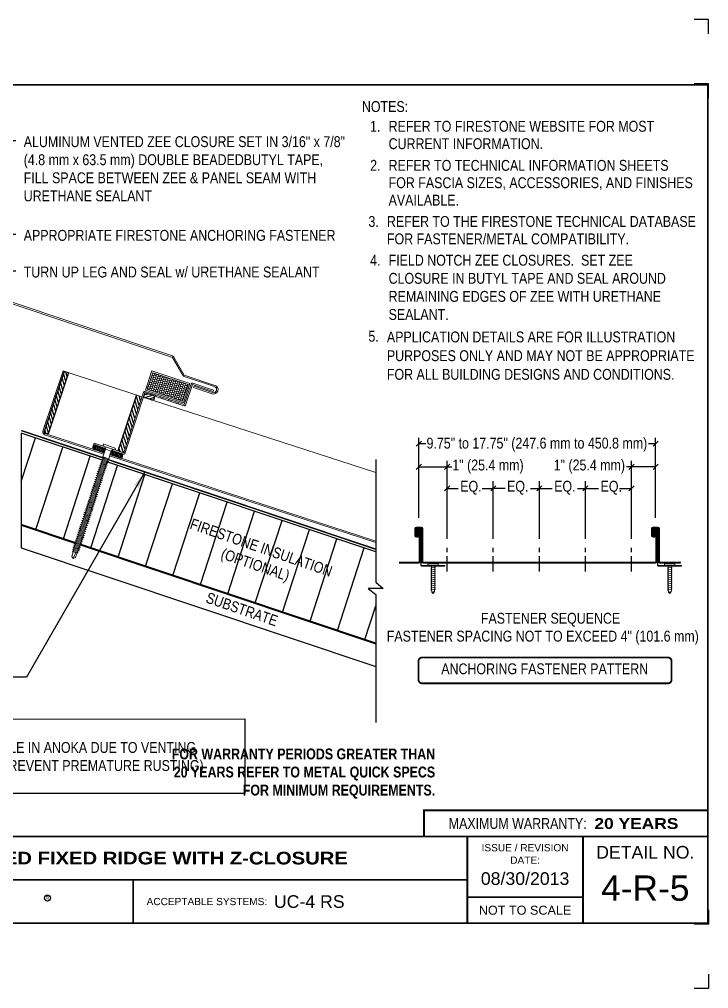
# Model space of a CAD drawing. Header units: inches. Extents: x 0 to 20, y 0 to 16.8.
# Drawn here: x 8.11 to 20.03, y 0 to 16.76 of the extents above; entities that cross this region are included whole.
import ezdxf
from ezdxf.enums import TextEntityAlignment as Align

# ---------------------------------------------------------------- set-up
doc = ezdxf.new("R2010")
doc.units = ezdxf.units.IN
doc.header["$MEASUREMENT"] = 0
doc.linetypes.add('HIDDEN', pattern=[0.375, 0.25, -0.125])
doc.layers.get('0').update_dxf_attribs({"linetype": 'CONTINUOUS'})
doc.layers.get('DEFPOINTS').update_dxf_attribs({"linetype": 'CONTINUOUS'})
doc.layers.add('FSBP-ACCESSORY-FIRESTONE', color=7, linetype='CONTINUOUS', lineweight=9)
doc.layers.add('FSBP-TRIMS', color=7, linetype='CONTINUOUS', lineweight=9)
for name, color, linetype in [('FSBP-ANNO-NOTE', 7, 'CONTINUOUS'), ('FSBP-INSULATION', 7, 'CONTINUOUS'), ('FSBP-MEMBRANE', 7, 'CONTINUOUS'), ('FSBP-SEALANTS', 1, 'CONTINUOUS'), ('FSBP-SUBSTRATE-GENERIC', 9, 'CONTINUOUS'), ('FSBP-TTLB', 7, 'CONTINUOUS'), ('FSBP-TTLB-BORDER', 7, 'CONTINUOUS'), ('FSBP-TTLB-TEXT', 7, 'CONTINUOUS'), ('FSBP-WALL-CURB', 9, 'CONTINUOUS')]:
    doc.layers.add(name, color=color, linetype=linetype)
doc.styles.add('ARIAL', font='arial.ttf')
doc.styles.add('ARIAL_BOLD', font='')
doc.styles.add('ARIAL_NAR', font='ARIALN.TTF')
doc.styles.add('BANKGOTHIC', font='bgothm.ttf')
doc.styles.add('FSBP_ARIAL_NAR', font='ARIALN.TTF')
doc.styles.add('TXT', font='simplex.shx')
doc.styles.get('ARIAL_BOLD').set_extended_font_data('Arial Black')
doc.linetypes.add('TRACKS', pattern='A,0.15,[130,ltypeshp.shx,S=0.25,R=0,X=0,Y=0],0.15', length=0.3)
doc.dimstyles.new('STANDARD$7', dxfattribs={"dimscale": 1.5, "dimtxt": 0.2, "dimasz": 0.1, "dimexe": 0.1, "dimexo": 0.125, "dimgap": 0.09, "dimtad": 0, "dimdec": 3, "dimzin": 4, "dimdsep": 46, "dimtxsty": 'TXT', "dimcen": 0.09, "dimadec": 0, "dimazin": 0, "dimtfac": 1, "dimtdec": 3, "dimtofl": 0, "dimtmove": 2, "dimatfit": 3, "dimfxl": 0, "dimtolj": 1, "dimtzin": 4, "dimarcsym": 0})
pattern_1 = [(108, (1.026952, 2.31166), (-0.04458077, -0.01448517), [])]

# ---------------------------------------------------------------- blocks, each defined once
blk = doc.blocks.new('A$C486F1324')
blk.add_circle((8.593, 1.566), 0.0527)
at = {"layer": 'DEFPOINTS', "linetype": 'Continuous', "ltscale": 1.75}
for points in [[(20.031, 16.512), (20.031, 16.762), (19.781, 16.762)], [(20.031, 0.25), (20.031, 0), (19.781, 0)]]:
    blk.add_lwpolyline(points, dxfattribs=at)
at = {"layer": 'DEFPOINTS', "color": 1}
for points in [[(20.031, 15.396), (20.031, 15.646), (19.781, 15.646)], [(20.031, 1.365), (20.031, 1.115), (19.781, 1.115)]]:
    blk.add_lwpolyline(points, dxfattribs=at)
at = {"layer": 'FSBP-TTLB', "const_width": 0.0312}
blk.add_lwpolyline([(15.106, 2.631), (20.016, 2.631), (20.016, 3.082), (15.106, 3.082)], close=True, dxfattribs=at)
for points in [[(0.016, 2.631), (0.016, 1.131), (20.016, 1.131), (20.016, 2.631), (0.016, 2.631)], [(15.856, 2.631), (15.856, 1.131)], [(17.857, 2.631), (17.857, 1.131)], [(20.016, 2.631), (20.016, 1.131)], [(4.841, 1.881), (15.856, 1.881)], [(15.856, 1.582), (17.857, 1.582)]]:
    blk.add_lwpolyline(points, dxfattribs=at)
at = {"layer": 'FSBP-TTLB-BORDER', "const_width": 0.0312}
blk.add_lwpolyline([(20.016, 2.631), (20.016, 15.631), (0.016, 15.631), (0.016, 2.631)], dxfattribs=at)
at = {"layer": 'FSBP-TTLB-TEXT', "const_width": 0.0312}
blk.add_lwpolyline([(10.077, 1.881), (10.077, 1.131)], dxfattribs=at)
at = {"layer": 'FSBP-TTLB-TEXT', "style": 'ARIAL_NAR'}
blk.add_text('MAXIMUM WARRANTY:', height=0.1875, dxfattribs=at).set_placement((17.921, 2.856), align=Align.MIDDLE_RIGHT)
at = {"layer": 'FSBP-TTLB-TEXT'}
for s, height, style, p in [('ISSUE / REVISION', 0.125, 'ARIAL', (16.856, 2.437)), ('DETAIL NO.', 0.2188, 'ARIAL', (18.936, 2.358)), ('DATE:', 0.125, 'ARIAL', (16.856, 2.221)), ('R', 0.0625, 'BANKGOTHIC', (8.592, 1.568)), ('NOT TO SCALE', 0.15625, 'ARIAL', (16.856, 1.356))]:
    blk.add_text(s, height=height, dxfattribs=dict(at, style=style)).set_placement(p, align=Align.MIDDLE_CENTER)
at = {"layer": 'FSBP-TTLB-TEXT', "style": 'ARIAL'}
blk.add_text('ACCEPTABLE SYSTEMS:', height=0.125, dxfattribs=at).set_placement((10.308, 1.506), align=Align.MIDDLE_LEFT)
at = {"layer": 'FSBP-TTLB-TEXT'}
for tag, height, style, p in [('MAXIMUM_WARRANTY', 0.188, 'ARIAL_BOLD', (18.055, 2.855)), ('ACCPT_SYSTEMS', 0.219, 'ARIAL', (12.51, 1.506))]:
    blk.add_attdef(tag, text='', height=height, dxfattribs=dict(at, style=style)).set_placement(p, align=Align.MIDDLE_LEFT)
for tag, height, style, p in [('DETAIL_DESCP_LINE_1', 0.219, 'ARIAL_BOLD', (10.347, 2.257)), ('ISSUE_REV_DATE', 0.219, 'ARIAL', (16.856, 1.903)), ('DETAIL_NUMBER', 0.438, 'ARIAL', (18.935, 1.738))]:
    blk.add_attdef(tag, text='', height=height, dxfattribs=dict(at, style=style)).set_placement(p, align=Align.MIDDLE_CENTER)

msp = doc.modelspace()

# ---------------------------------------------------------------- hatches: boundary and pattern name
at = {"layer": 'FSBP-ACCESSORY-FIRESTONE'}
h = msp.add_hatch(dxfattribs=at)
h.set_pattern_fill('HONEY', color=256, scale=0.1875, angle=341.5, style=0)
h.set_pattern_definition([(341.5, (2.242795, 2.37744), (0.039779985, 0.00809333), [0.0234375, -0.046875]), (101.5, (2.242795, 2.37744), (-0.02689902, 0.030403813), [0.0234375, -0.046875]), (41.5, (2.242795, 2.37744), (0.012880964, 0.038497143), [-0.046875, 0.0234375])])
h.paths.add_polyline_path([(11.027, 10.448), (10.416, 10.652), (10.319, 10.364), (10.931, 10.159)])
for points in [[(15.05, 7.32, 0.414214), (15.065, 7.305), (15.102, 7.305), (15.102, 7.315), (15.06, 7.315), (15.06, 7.384), (15.05, 7.384)], [(19.145, 7.32, 0.414214), (19.16, 7.305), (19.197, 7.305), (19.197, 7.315), (19.155, 7.315), (19.155, 7.384), (19.145, 7.384)]]:
    msp.add_hatch(color=256, dxfattribs=at).paths.add_polyline_path(points)
at = {"layer": 'FSBP-INSULATION'}
h = msp.add_hatch(dxfattribs=at)
h.set_pattern_fill('ANSI31', color=256, scale=4, angle=63, style=0)
h.set_pattern_definition([(72, (15.277, 0), (0.475528, -0.154508), [])])
h.paths.add_polyline_path([(13.583, 7.332), (11.092, 8.19), (10.878, 7.57), (13.37, 6.712)], flags=24)
h.paths.add_polyline_path([(14.273, 6.814), (14.164, 6.904), (14.172, 6.921), (14.143, 6.921), (14.273, 7.029), (14.273, 7.554), (10.548, 8.801), (10.544, 8.79), (10.563, 8.778), (10.539, 8.773), (10.533, 8.756), (10.552, 8.744), (10.528, 8.739), (10.522, 8.722), (10.542, 8.71), (10.517, 8.705), (10.511, 8.689), (10.531, 8.676), (10.506, 8.672), (10.5, 8.655), (10.52, 8.643), (10.495, 8.638), (10.489, 8.621), (10.509, 8.609), (10.484, 8.604), (10.478, 8.587), (10.498, 8.575), (10.473, 8.57), (10.468, 8.554), (10.487, 8.541), (10.462, 8.537), (10.457, 8.52), (10.476, 8.507), (10.451, 8.503), (10.446, 8.486), (10.465, 8.474), (10.44, 8.469), (10.435, 8.452), (10.454, 8.44), (10.429, 8.435), (10.424, 8.418), (10.443, 8.406), (10.418, 8.402), (10.413, 8.385), (10.432, 8.372), (10.407, 8.368), (10.402, 8.351), (10.421, 8.339), (10.396, 8.334), (10.391, 8.317), (10.41, 8.305), (10.385, 8.3), (10.38, 8.283), (10.399, 8.271), (10.374, 8.266), (10.369, 8.25), (10.39, 8.237), (10.365, 8.232), (10.36, 8.215), (10.379, 8.203), (10.354, 8.199), (10.349, 8.182), (10.368, 8.169), (10.343, 8.165), (10.338, 8.148), (10.357, 8.136), (10.332, 8.131), (10.327, 8.114), (10.346, 8.102), (10.321, 8.097), (10.316, 8.08), (10.335, 8.068), (10.31, 8.063), (10.305, 8.047), (10.324, 8.034), (10.299, 8.03), (10.294, 8.013), (10.313, 8.001), (10.288, 7.996), (10.283, 7.979), (10.302, 7.967), (10.277, 7.962), (10.272, 7.945), (10.291, 7.933), (10.266, 7.928), (10.261, 7.911), (10.28, 7.899), (10.255, 7.895), (10.25, 7.878), (10.269, 7.865), (10.244, 7.861), (10.239, 7.844), (10.258, 7.832), (10.233, 7.827), (10.228, 7.81), (10.247, 7.798), (10.222, 7.793), (10.217, 7.776), (10.236, 7.764), (10.211, 7.759), (10.206, 7.743), (10.225, 7.73), (10.2, 7.726), (10.195, 7.709), (10.214, 7.697), (10.19, 7.692), (10.184, 7.675), (10.203, 7.663), (10.179, 7.658), (10.173, 7.641), (10.192, 7.629), (10.168, 7.624), (10.162, 7.607), (10.181, 7.595), (10.157, 7.591), (10.151, 7.574), (10.17, 7.561), (10.146, 7.557), (10.14, 7.54), (10.159, 7.528), (10.135, 7.523), (10.129, 7.506), (10.148, 7.494), (10.124, 7.489), (10.118, 7.472), (10.137, 7.46), (10.113, 7.455), (10.107, 7.439), (10.126, 7.426), (10.102, 7.422), (10.096, 7.405), (10.115, 7.393), (10.091, 7.388), (10.086, 7.373), (14.273, 5.972)])
h.paths.add_polyline_path([(8.138, 9.607), (8.138, 8.025), (10.011, 7.398), (10.012, 7.402), (9.993, 7.414), (10.018, 7.419), (10.023, 7.435), (10.004, 7.448), (10.028, 7.452), (10.034, 7.469), (10.015, 7.481), (10.039, 7.486), (10.045, 7.503), (10.026, 7.515), (10.05, 7.52), (10.056, 7.537), (10.037, 7.549), (10.061, 7.554), (10.067, 7.571), (10.048, 7.583), (10.072, 7.587), (10.078, 7.604), (10.059, 7.617), (10.083, 7.621), (10.089, 7.638), (10.07, 7.65), (10.094, 7.655), (10.1, 7.672), (10.081, 7.684), (10.105, 7.689), (10.111, 7.706), (10.092, 7.718), (10.116, 7.723), (10.122, 7.739), (10.103, 7.752), (10.127, 7.756), (10.133, 7.773), (10.114, 7.785), (10.138, 7.79), (10.144, 7.807), (10.125, 7.819), (10.149, 7.824), (10.155, 7.841), (10.136, 7.853), (10.16, 7.858), (10.166, 7.874), (10.147, 7.887), (10.171, 7.891), (10.177, 7.908), (10.158, 7.921), (10.182, 7.925), (10.188, 7.942), (10.168, 7.954), (10.193, 7.959), (10.199, 7.976), (10.179, 7.988), (10.204, 7.993), (10.21, 8.01), (10.19, 8.022), (10.215, 8.026), (10.221, 8.043), (10.201, 8.056), (10.226, 8.06), (10.232, 8.077), (10.212, 8.089), (10.237, 8.094), (10.242, 8.111), (10.223, 8.123), (10.248, 8.128), (10.253, 8.145), (10.234, 8.157), (10.259, 8.162), (10.264, 8.178), (10.245, 8.191), (10.27, 8.195), (10.275, 8.212), (10.256, 8.224), (10.281, 8.229), (10.286, 8.246), (10.267, 8.258), (10.29, 8.263), (10.296, 8.28), (10.276, 8.292), (10.301, 8.297), (10.306, 8.314), (10.287, 8.326), (10.312, 8.331), (10.317, 8.348), (10.298, 8.36), (10.323, 8.365), (10.328, 8.381), (10.309, 8.394), (10.334, 8.398), (10.339, 8.415), (10.32, 8.427), (10.345, 8.432), (10.35, 8.449), (10.331, 8.461), (10.356, 8.466), (10.361, 8.483), (10.342, 8.495), (10.367, 8.5), (10.372, 8.517), (10.353, 8.529), (10.378, 8.533), (10.383, 8.55), (10.364, 8.563), (10.389, 8.567), (10.394, 8.584), (10.375, 8.596), (10.4, 8.601), (10.405, 8.618), (10.386, 8.63), (10.411, 8.635), (10.416, 8.652), (10.397, 8.664), (10.422, 8.669), (10.427, 8.685), (10.408, 8.698), (10.433, 8.702), (10.438, 8.719), (10.419, 8.731), (10.444, 8.736), (10.449, 8.753), (10.43, 8.765), (10.455, 8.77), (10.46, 8.787), (10.441, 8.799), (10.466, 8.804), (10.471, 8.821), (10.452, 8.832)])
at = {"layer": 'FSBP-SEALANTS'}
h = msp.add_hatch(dxfattribs=at)
h.set_pattern_fill('ANSI31', color=256, scale=0.375, angle=63, style=0)
h.set_pattern_definition(pattern_1)
h.paths.add_polyline_path([(8.959, 10.649), (8.884, 10.674), (8.534, 9.63, 0.12976), (8.533, 9.618), (8.606, 9.593)])
h = msp.add_hatch(dxfattribs=at)
h.set_pattern_fill('ANSI31', color=256, scale=0.375, angle=63, style=0)
h.set_pattern_definition(pattern_1)
h.paths.add_polyline_path([(10.228, 10.237), (10.135, 10.268), (9.81, 9.297), (9.912, 9.264)])
h = msp.add_hatch(dxfattribs=at)
h.set_pattern_fill('ANSI31', color=256, scale=0.375, angle=153, style=0)
h.set_pattern_definition([(198, (2.113176, 1.949923), (0.01448517, -0.04458077), [])])
h.paths.add_polyline_path([(10.419, 10.257), (10.275, 10.304), (10.251, 10.23), (10.395, 10.183, 1)])
h = msp.add_hatch(dxfattribs=at)
h.set_pattern_fill('ANSI31', color=256, scale=0.1875, angle=63, style=0)
h.set_pattern_definition([(108, (1.026952, 2.31166), (-0.022290387, -0.007242586), [])])
h.paths.add_polyline_path([(9.595, 9.33), (9.593, 9.343), (9.429, 9.396, 0.931771), (9.4, 9.323), (9.574, 9.267)])
h.paths.add_polyline_path([(9.704, 9.307), (9.695, 9.297), (9.674, 9.234), (9.843, 9.179, 1), (9.867, 9.254)])
at = {"layer": 'FSBP-TRIMS'}
h = msp.add_hatch(color=256, dxfattribs=at)
h.paths.add_polyline_path([(10.466, 10.265), (10.421, 10.28), (10.414, 10.259), (10.419, 10.257, -0.067533), (10.428, 10.253), (10.458, 10.243)])
h.paths.add_polyline_path([(10.599, 10.221), (10.554, 10.235), (10.547, 10.213), (10.591, 10.198)])
h.paths.add_polyline_path([(10.732, 10.176), (10.688, 10.191), (10.68, 10.169), (10.725, 10.154)])
h.paths.add_polyline_path([(10.866, 10.131), (10.821, 10.146), (10.814, 10.124), (10.858, 10.109)])

# ---------------------------------------------------------------- linework, layer by layer
at = {"layer": 'DEFPOINTS', "linetype": 'TRACKS', "ltscale": 0.2}
msp.add_lwpolyline([(3.375, 4.656), (12.006, 4.665), (12.006, 3.376), (3.375, 3.376)], close=True, dxfattribs=at)
at = {"layer": 'FSBP-ACCESSORY-FIRESTONE'}
for p, q in [((7.658, 11.952), (10.755, 10.916)), ((7.666, 11.974), (10.754, 10.941)), ((10.933, 10.606), (10.755, 10.916)), ((10.958, 10.61), (10.779, 10.92)), ((10.29, 10.349), (10.401, 10.682)), ((10.319, 10.364), (10.416, 10.652)), ((11.057, 10.463), (10.401, 10.682)), ((11.027, 10.448), (10.416, 10.652)), ((10.958, 10.61), (11.491, 10.432)), ((10.959, 10.585), (11.484, 10.41)), ((10.931, 10.159), (11.027, 10.448)), ((10.945, 10.129), (11.057, 10.463)), ((10.96, 10.1), (11.079, 10.455)), ((10.982, 10.092), (11.101, 10.448)), ((11.101, 10.448), (11.457, 10.329)), ((11.109, 10.47), (11.464, 10.351)), ((11.129, 10.416), (11.122, 10.393)), ((11.122, 10.393), (11.443, 10.287)), ((11.129, 10.416), (11.45, 10.309)), ((10.275, 10.304), (10.953, 10.077)), ((10.96, 10.1), (10.282, 10.327)), ((10.945, 10.129), (10.29, 10.349)), ((10.931, 10.159), (10.319, 10.364)), ((10.414, 10.258), (10.421, 10.28)), ((10.458, 10.243), (10.466, 10.265)), ((10.547, 10.213), (10.554, 10.235)), ((11.464, 10.351), (11.457, 10.329)), ((10.591, 10.198), (10.599, 10.221)), ((10.68, 10.169), (10.688, 10.191)), ((10.725, 10.154), (10.732, 10.176)), ((10.814, 10.124), (10.821, 10.146)), ((10.858, 10.109), (10.866, 10.131)), ((9.595, 9.33), (9.551, 9.196)), ((9.589, 9.369), (9.595, 9.33)), ((9.595, 9.33), (9.695, 9.297)), ((9.695, 9.297), (9.652, 9.164)), ((9.695, 9.297), (9.723, 9.325)), ((9.522, 9.063), (9.516, 9.046)), ((9.533, 9.097), (9.527, 9.08)), ((9.544, 9.131), (9.538, 9.114)), ((9.555, 9.165), (9.549, 9.148)), ((9.551, 9.196), (9.56, 9.181)), ((9.612, 9.083), (9.606, 9.066)), ((9.623, 9.117), (9.617, 9.1)), ((9.634, 9.151), (9.628, 9.134)), ((9.467, 8.894), (9.462, 8.877)), ((9.478, 8.928), (9.472, 8.911)), ((9.489, 8.962), (9.483, 8.945)), ((9.5, 8.996), (9.494, 8.979)), ((9.5, 8.996), (9.494, 8.979)), ((9.511, 9.029), (9.505, 9.013)), ((9.557, 8.914), (9.551, 8.898)), ((9.568, 8.948), (9.562, 8.931)), ((9.579, 8.982), (9.573, 8.965)), ((9.579, 8.982), (9.573, 8.965)), ((9.59, 9.016), (9.584, 8.999)), ((9.601, 9.05), (9.595, 9.033)), ((9.412, 8.726), (9.407, 8.709)), ((9.423, 8.759), (9.418, 8.742)), ((9.434, 8.793), (9.429, 8.776)), ((9.445, 8.827), (9.44, 8.81)), ((9.456, 8.861), (9.451, 8.844)), ((9.502, 8.746), (9.496, 8.729)), ((9.513, 8.779), (9.507, 8.762)), ((9.524, 8.813), (9.518, 8.796)), ((9.535, 8.847), (9.529, 8.83)), ((9.546, 8.881), (9.54, 8.864)), ((9.359, 8.556), (9.354, 8.539)), ((9.368, 8.59), (9.363, 8.574)), ((9.379, 8.624), (9.374, 8.607)), ((9.39, 8.658), (9.385, 8.641)), ((9.401, 8.692), (9.396, 8.675)), ((9.447, 8.577), (9.441, 8.56)), ((9.458, 8.61), (9.452, 8.594)), ((9.469, 8.644), (9.463, 8.627)), ((9.48, 8.678), (9.474, 8.661)), ((9.491, 8.712), (9.485, 8.695)), ((9.304, 8.387), (9.299, 8.371)), ((9.315, 8.421), (9.31, 8.404)), ((9.326, 8.455), (9.321, 8.438)), ((9.337, 8.489), (9.332, 8.472)), ((9.348, 8.523), (9.343, 8.506)), ((9.394, 8.408), (9.388, 8.391)), ((9.405, 8.441), (9.399, 8.424)), ((9.416, 8.475), (9.41, 8.458)), ((9.427, 8.509), (9.421, 8.492)), ((9.438, 8.543), (9.432, 8.526)), ((9.249, 8.219), (9.244, 8.202)), ((9.26, 8.252), (9.255, 8.235)), ((9.271, 8.286), (9.266, 8.269)), ((9.282, 8.32), (9.277, 8.303)), ((9.293, 8.354), (9.288, 8.337)), ((9.339, 8.239), (9.334, 8.222)), ((9.35, 8.272), (9.345, 8.256)), ((9.361, 8.306), (9.356, 8.289)), ((9.372, 8.34), (9.366, 8.323)), ((9.383, 8.374), (9.377, 8.357)), ((9.194, 8.05), (9.189, 8.033)), ((9.205, 8.083), (9.2, 8.067)), ((9.216, 8.117), (9.211, 8.1)), ((9.227, 8.151), (9.222, 8.134)), ((9.238, 8.185), (9.233, 8.168)), ((9.284, 8.07), (9.279, 8.053)), ((9.295, 8.104), (9.29, 8.087)), ((9.306, 8.137), (9.301, 8.12)), ((9.317, 8.171), (9.312, 8.154)), ((9.328, 8.205), (9.323, 8.188)), ((9.14, 7.881), (9.134, 7.864)), ((9.151, 7.915), (9.145, 7.898)), ((9.162, 7.948), (9.156, 7.931)), ((9.173, 7.982), (9.167, 7.965)), ((9.184, 8.016), (9.178, 7.999)), ((9.229, 7.901), (9.224, 7.884)), ((9.24, 7.935), (9.235, 7.918)), ((9.251, 7.968), (9.246, 7.952)), ((9.262, 8.002), (9.257, 7.985)), ((9.273, 8.036), (9.268, 8.019)), ((14.95, 7.958), (14.95, 7.832)), ((14.966, 7.824), (14.966, 7.966)), ((14.966, 7.966), (15.07, 7.966)), ((14.966, 7.951), (14.966, 7.84)), ((15.062, 7.983), (14.975, 7.983)), ((15.04, 7.956), (14.976, 7.956)), ((14.976, 7.956), (14.976, 7.833)), ((14.98, 7.927), (14.98, 7.839)), ((15.035, 7.966), (14.981, 7.966)), ((15.023, 7.936), (14.997, 7.936)), ((14.997, 7.936), (14.997, 7.839)), ((14.997, 7.909), (15.007, 7.909)), ((14.997, 7.909), (14.997, 7.839)), ((15.015, 7.952), (15.005, 7.952)), ((15.023, 7.923), (15.007, 7.923)), ((15.007, 7.923), (15.007, 7.824)), ((15.007, 7.909), (15.007, 7.843)), ((15.023, 7.374), (15.023, 7.936)), ((15.023, 7.832), (15.023, 7.923)), ((15.04, 7.389), (15.04, 7.956)), ((15.04, 7.383), (15.04, 7.927)), ((15.06, 7.956), (15.049, 7.956)), ((15.05, 7.389), (15.05, 7.951)), ((15.06, 7.389), (15.06, 7.956)), ((15.07, 7.966), (15.07, 7.383)), ((15.07, 7.389), (15.07, 7.951)), ((15.087, 7.374), (15.087, 7.958)), ((19.045, 7.958), (19.045, 7.832)), ((19.062, 7.966), (19.165, 7.966)), ((19.062, 7.824), (19.062, 7.966)), ((19.062, 7.951), (19.062, 7.84)), ((19.157, 7.983), (19.07, 7.983)), ((19.135, 7.956), (19.072, 7.956)), ((19.072, 7.956), (19.072, 7.833)), ((19.075, 7.927), (19.075, 7.839)), ((19.13, 7.966), (19.077, 7.966)), ((19.119, 7.936), (19.092, 7.936)), ((19.092, 7.936), (19.092, 7.839)), ((19.092, 7.909), (19.102, 7.909)), ((19.092, 7.909), (19.092, 7.839)), ((19.11, 7.952), (19.1, 7.952)), ((19.119, 7.923), (19.102, 7.923)), ((19.102, 7.923), (19.102, 7.824)), ((19.102, 7.909), (19.102, 7.843)), ((19.119, 7.374), (19.119, 7.936)), ((19.119, 7.832), (19.119, 7.923)), ((19.135, 7.389), (19.135, 7.956)), ((19.135, 7.383), (19.135, 7.927)), ((19.155, 7.956), (19.144, 7.956)), ((19.145, 7.389), (19.145, 7.951)), ((19.155, 7.389), (19.155, 7.956)), ((19.165, 7.966), (19.165, 7.383)), ((19.165, 7.389), (19.165, 7.951)), ((19.182, 7.374), (19.182, 7.958)), ((9.085, 7.712), (9.079, 7.695)), ((9.096, 7.746), (9.09, 7.729)), ((9.107, 7.779), (9.101, 7.763)), ((9.118, 7.813), (9.112, 7.796)), ((9.129, 7.847), (9.123, 7.83)), ((9.174, 7.732), (9.169, 7.715)), ((9.185, 7.766), (9.18, 7.749)), ((9.196, 7.8), (9.191, 7.783)), ((9.207, 7.833), (9.202, 7.816)), ((9.218, 7.867), (9.213, 7.85)), ((15.007, 7.824), (14.966, 7.824)), ((14.975, 7.807), (14.998, 7.807)), ((14.997, 7.839), (14.976, 7.833)), ((14.98, 7.839), (14.997, 7.839)), ((14.995, 7.828), (14.985, 7.825)), ((19.102, 7.824), (19.062, 7.824)), ((19.07, 7.807), (19.094, 7.807)), ((19.092, 7.839), (19.072, 7.833)), ((19.075, 7.839), (19.092, 7.839)), ((19.091, 7.828), (19.081, 7.825)), ((9.012, 7.475), (9.037, 7.551)), ((9.041, 7.577), (9.035, 7.56)), ((9.052, 7.611), (9.046, 7.594)), ((9.063, 7.644), (9.057, 7.627)), ((9.074, 7.678), (9.068, 7.661)), ((9.12, 7.563), (9.114, 7.546)), ((9.131, 7.597), (9.125, 7.58)), ((9.142, 7.631), (9.136, 7.614)), ((9.152, 7.664), (9.147, 7.648)), ((9.163, 7.698), (9.158, 7.681)), ((15.05, 7.592), (15.05, 7.32)), ((15.05, 7.592), (15.06, 7.592)), ((15.06, 7.592), (15.06, 7.315)), ((19.145, 7.592), (19.145, 7.32)), ((19.145, 7.592), (19.155, 7.592)), ((19.155, 7.592), (19.155, 7.315)), ((9.038, 7.439), (9.012, 7.475)), ((9.038, 7.439), (9.086, 7.542)), ((9.079, 7.454), (9.038, 7.439)), ((9.079, 7.454), (9.107, 7.539)), ((15.05, 7.384), (15.06, 7.384)), ((19.145, 7.384), (19.155, 7.384)), ((15.023, 7.374), (14.676, 7.374)), ((15.015, 7.358), (14.676, 7.358)), ((15.06, 7.315), (15.467, 7.315)), ((15.065, 7.305), (15.467, 7.305)), ((19.119, 7.374), (15.087, 7.374)), ((15.095, 7.358), (19.11, 7.358)), ((15.102, 7.315), (15.102, 7.305)), ((15.189, 7.344), (15.337, 7.344)), ((15.189, 7.315), (15.337, 7.315)), ((15.22, 7.306), (15.267, 7.315)), ((15.22, 7.271), (15.307, 7.289)), ((15.22, 7.237), (15.307, 7.254)), ((15.22, 7.202), (15.307, 7.219)), ((15.235, 7.315), (15.235, 6.895)), ((15.292, 7.315), (15.292, 6.895)), ((15.467, 7.315), (15.467, 7.305)), ((19.155, 7.315), (19.562, 7.315)), ((19.16, 7.305), (19.562, 7.305)), ((19.553, 7.374), (19.182, 7.374)), ((19.19, 7.358), (19.544, 7.358)), ((19.197, 7.315), (19.197, 7.305)), ((19.284, 7.344), (19.433, 7.344)), ((19.284, 7.315), (19.433, 7.315)), ((19.315, 7.306), (19.363, 7.315)), ((19.315, 7.271), (19.402, 7.289)), ((19.315, 7.237), (19.402, 7.254)), ((19.315, 7.202), (19.402, 7.219)), ((19.33, 7.315), (19.33, 6.895)), ((19.387, 7.315), (19.387, 6.895)), ((19.562, 7.315), (19.562, 7.305)), ((15.22, 7.167), (15.307, 7.184)), ((15.22, 7.132), (15.307, 7.15)), ((15.22, 7.098), (15.307, 7.115)), ((15.22, 7.063), (15.307, 7.08)), ((15.22, 7.028), (15.307, 7.046)), ((19.315, 7.167), (19.402, 7.184)), ((19.315, 7.132), (19.402, 7.15)), ((19.315, 7.098), (19.402, 7.115)), ((19.315, 7.063), (19.402, 7.08)), ((19.315, 7.028), (19.402, 7.046)), ((15.22, 6.993), (15.307, 7.011)), ((15.22, 6.959), (15.307, 6.976)), ((15.22, 6.924), (15.307, 6.941)), ((15.22, 6.889), (15.307, 6.907)), ((19.315, 6.993), (19.402, 7.011)), ((19.315, 6.959), (19.402, 6.976)), ((19.315, 6.924), (19.402, 6.941)), ((19.315, 6.889), (19.402, 6.907)), ((15.234, 6.857), (15.296, 6.87)), ((19.329, 6.857), (19.391, 6.87))]:
    msp.add_line(p, q, dxfattribs=at)
msp.add_lwpolyline([(9.756, 9.315, 0.375321), (9.767, 9.348), (9.767, 9.348), (9.566, 9.413), (9.566, 9.413, 0.375321), (9.555, 9.38)], format="xyb", close=True, dxfattribs=at)
for points in [[(9.503, 9.076), (9.527, 9.08), (9.606, 9.066), (9.625, 9.054), (9.601, 9.05), (9.522, 9.063)], [(9.514, 9.109), (9.538, 9.114), (9.617, 9.1), (9.636, 9.088), (9.612, 9.083), (9.533, 9.097)], [(9.525, 9.143), (9.549, 9.148), (9.628, 9.134), (9.647, 9.122), (9.623, 9.117), (9.544, 9.131)], [(9.536, 9.177), (9.56, 9.181), (9.639, 9.168), (9.658, 9.156), (9.634, 9.151), (9.555, 9.165)], [(9.448, 8.907), (9.472, 8.911), (9.551, 8.898), (9.57, 8.885), (9.546, 8.881), (9.467, 8.894)], [(9.459, 8.94), (9.483, 8.945), (9.562, 8.931), (9.581, 8.919), (9.557, 8.914), (9.478, 8.928)], [(9.47, 8.974), (9.494, 8.979), (9.573, 8.965), (9.592, 8.953), (9.568, 8.948), (9.489, 8.962)], [(9.481, 9.008), (9.505, 9.013), (9.584, 8.999), (9.603, 8.987), (9.579, 8.982), (9.5, 8.996)], [(9.481, 9.008), (9.505, 9.013), (9.584, 8.999), (9.603, 8.987), (9.579, 8.982), (9.5, 8.996)], [(9.492, 9.042), (9.516, 9.046), (9.595, 9.033), (9.614, 9.02), (9.59, 9.016), (9.511, 9.029)], [(9.393, 8.738), (9.418, 8.742), (9.496, 8.729), (9.515, 8.716), (9.491, 8.712), (9.412, 8.726)], [(9.404, 8.772), (9.429, 8.776), (9.507, 8.762), (9.526, 8.75), (9.502, 8.746), (9.423, 8.759)], [(9.415, 8.805), (9.44, 8.81), (9.518, 8.796), (9.537, 8.784), (9.513, 8.779), (9.434, 8.793)], [(9.426, 8.839), (9.451, 8.844), (9.529, 8.83), (9.548, 8.818), (9.524, 8.813), (9.445, 8.827)], [(9.437, 8.873), (9.462, 8.877), (9.54, 8.864), (9.559, 8.852), (9.535, 8.847), (9.456, 8.861)], [(9.34, 8.569), (9.365, 8.573), (9.443, 8.559), (9.462, 8.547), (9.438, 8.543), (9.359, 8.556)], [(9.349, 8.603), (9.374, 8.607), (9.452, 8.594), (9.472, 8.581), (9.447, 8.577), (9.368, 8.59)], [(9.36, 8.636), (9.385, 8.641), (9.463, 8.627), (9.483, 8.615), (9.458, 8.61), (9.379, 8.624)], [(9.371, 8.67), (9.396, 8.675), (9.474, 8.661), (9.494, 8.649), (9.469, 8.644), (9.39, 8.658)], [(9.382, 8.704), (9.407, 8.709), (9.485, 8.695), (9.504, 8.683), (9.48, 8.678), (9.401, 8.692)], [(9.285, 8.4), (9.31, 8.404), (9.388, 8.391), (9.408, 8.378), (9.383, 8.374), (9.304, 8.387)], [(9.296, 8.433), (9.321, 8.438), (9.399, 8.424), (9.419, 8.412), (9.394, 8.408), (9.315, 8.421)], [(9.307, 8.467), (9.332, 8.472), (9.41, 8.458), (9.43, 8.446), (9.405, 8.441), (9.326, 8.455)], [(9.318, 8.501), (9.343, 8.506), (9.421, 8.492), (9.44, 8.48), (9.416, 8.475), (9.337, 8.489)], [(9.329, 8.535), (9.354, 8.539), (9.432, 8.526), (9.451, 8.513), (9.427, 8.509), (9.348, 8.523)], [(9.23, 8.231), (9.255, 8.235), (9.334, 8.222), (9.353, 8.209), (9.328, 8.205), (9.249, 8.219)], [(9.241, 8.265), (9.266, 8.269), (9.345, 8.256), (9.364, 8.243), (9.339, 8.239), (9.26, 8.252)], [(9.252, 8.298), (9.277, 8.303), (9.356, 8.289), (9.375, 8.277), (9.35, 8.272), (9.271, 8.286)], [(9.263, 8.332), (9.288, 8.337), (9.366, 8.323), (9.386, 8.311), (9.361, 8.306), (9.282, 8.32)], [(9.274, 8.366), (9.299, 8.371), (9.377, 8.357), (9.397, 8.345), (9.372, 8.34), (9.293, 8.354)], [(9.175, 8.062), (9.2, 8.067), (9.279, 8.053), (9.298, 8.041), (9.273, 8.036), (9.194, 8.05)], [(9.186, 8.096), (9.211, 8.1), (9.29, 8.087), (9.309, 8.074), (9.284, 8.07), (9.205, 8.083)], [(9.197, 8.129), (9.222, 8.134), (9.301, 8.12), (9.32, 8.108), (9.295, 8.104), (9.216, 8.117)], [(9.208, 8.163), (9.233, 8.168), (9.312, 8.154), (9.331, 8.142), (9.306, 8.137), (9.227, 8.151)], [(9.219, 8.197), (9.244, 8.202), (9.323, 8.188), (9.342, 8.176), (9.317, 8.171), (9.238, 8.185)], [(9.12, 7.893), (9.145, 7.898), (9.224, 7.884), (9.243, 7.872), (9.218, 7.867), (9.14, 7.881)], [(9.131, 7.927), (9.156, 7.931), (9.235, 7.918), (9.254, 7.906), (9.229, 7.901), (9.151, 7.915)], [(9.142, 7.961), (9.167, 7.965), (9.246, 7.952), (9.265, 7.939), (9.24, 7.935), (9.162, 7.948)], [(9.153, 7.994), (9.178, 7.999), (9.257, 7.985), (9.276, 7.973), (9.251, 7.968), (9.173, 7.982)], [(9.164, 8.028), (9.189, 8.033), (9.268, 8.019), (9.287, 8.007), (9.262, 8.002), (9.184, 8.016)], [(9.066, 7.724), (9.09, 7.729), (9.169, 7.715), (9.188, 7.703), (9.163, 7.698), (9.085, 7.712)], [(9.077, 7.758), (9.101, 7.763), (9.18, 7.749), (9.199, 7.737), (9.174, 7.732), (9.096, 7.746)], [(9.088, 7.792), (9.112, 7.796), (9.191, 7.783), (9.21, 7.77), (9.185, 7.766), (9.107, 7.779)], [(9.099, 7.826), (9.123, 7.83), (9.202, 7.816), (9.221, 7.804), (9.196, 7.8), (9.118, 7.813)], [(9.11, 7.859), (9.134, 7.864), (9.213, 7.85), (9.232, 7.838), (9.207, 7.833), (9.129, 7.847)], [(9.026, 7.557), (9.035, 7.56), (9.114, 7.546), (9.121, 7.541), (9.111, 7.538), (9.033, 7.551)], [(9.027, 7.588), (9.046, 7.594), (9.125, 7.58), (9.139, 7.569), (9.12, 7.563), (9.041, 7.577)], [(9.033, 7.623), (9.057, 7.627), (9.136, 7.614), (9.155, 7.602), (9.131, 7.597), (9.052, 7.611)], [(9.044, 7.657), (9.068, 7.661), (9.147, 7.648), (9.166, 7.635), (9.142, 7.631), (9.063, 7.644)], [(9.055, 7.69), (9.079, 7.695), (9.158, 7.681), (9.177, 7.669), (9.152, 7.664), (9.074, 7.678)]]:
    msp.add_lwpolyline(points, close=True, dxfattribs=at)
msp.add_lwpolyline([(9.551, 9.196), (9.652, 9.164)], dxfattribs=at)
for centre in [(15.263, 7.315), (19.359, 7.315)]:
    msp.add_circle(centre, 0.00451, dxfattribs=at)
for centre, radius, start, end in [((10.739, 10.896), 0.0469, 30, 71.4985), ((10.974, 10.63), 0.0469, 210, 251.4985), ((11.101, 10.448), 0.0234, 71.5, 161.5), ((11.467, 10.359), 0.0766, 251.4985, 71.4985), ((11.467, 10.359), 0.0532, 251.4985, 71.4985), ((10.96, 10.1), 0.0234, 251.5, 341.5), ((14.975, 7.958), 0.025, 90, 180), ((14.981, 7.951), 0.015, 90, 180), ((15.005, 7.927), 0.025, 90, 180), ((15.015, 7.927), 0.025, 0, 90), ((15.035, 7.951), 0.015, 0, 90), ((15.055, 7.951), 0.015, 0, 90), ((15.062, 7.958), 0.025, 0, 90), ((19.07, 7.958), 0.025, 90, 180), ((19.077, 7.951), 0.015, 90, 180), ((19.1, 7.927), 0.025, 90, 180), ((19.11, 7.927), 0.025, 0, 90), ((19.13, 7.951), 0.015, 0, 90), ((19.15, 7.951), 0.015, 0, 90), ((19.157, 7.958), 0.025, 0, 90), ((14.975, 7.832), 0.025, 180, 270), ((14.981, 7.84), 0.015, 180, 285), ((14.992, 7.843), 0.015, 285, 0), ((14.998, 7.832), 0.025, 270, 0), ((19.07, 7.832), 0.025, 180, 270), ((19.077, 7.84), 0.015, 180, 285), ((19.087, 7.843), 0.015, 285, 0), ((19.094, 7.832), 0.025, 270, 0), ((15.015, 7.383), 0.025, 270, 0), ((15.055, 7.389), 0.015, 180, 0), ((15.055, 7.389), 0.005, 180, 0), ((15.095, 7.383), 0.025, 180, 270), ((19.11, 7.383), 0.025, 270, 0), ((19.15, 7.389), 0.015, 180, 0), ((19.15, 7.389), 0.005, 180, 0), ((19.19, 7.383), 0.025, 180, 270), ((15.065, 7.32), 0.015, 180, 270), ((15.187, 7.33), 0.0144, 79.4579, 280.5421), ((15.34, 7.33), 0.0144, 259.4579, 100.5421), ((19.16, 7.32), 0.015, 180, 270), ((19.282, 7.33), 0.0144, 79.4579, 280.5421), ((19.435, 7.33), 0.0144, 259.4579, 100.5421), ((15.335, 6.904), 0.1, 174.9405, 224.6072), ((15.192, 6.904), 0.1, 315.3928, 5.0595), ((19.43, 6.904), 0.1, 174.9405, 224.6072), ((19.287, 6.904), 0.1, 315.3928, 5.0595)]:
    msp.add_arc(centre, radius, start, end, dxfattribs=at)
at = {"layer": 'FSBP-ANNO-NOTE'}
for p, q in [((14.974, 9.379), (15.062, 9.467)), ((15.018, 8.217), (15.018, 9.527)), ((15.14, 9.423), (15.018, 9.423)), ((19.113, 9.423), (18.992, 9.423)), ((19.069, 9.379), (19.157, 9.467)), ((19.113, 8.217), (19.113, 9.527)), ((14.974, 8.979), (15.062, 9.067)), ((15.464, 8.979), (15.553, 9.067)), ((15.509, 7.776), (15.509, 9.125)), ((18.652, 8.979), (18.741, 9.067)), ((18.697, 7.776), (18.697, 9.125)), ((19.069, 8.979), (19.157, 9.067)), ((15.018, 9.023), (15.588, 9.023)), ((19.113, 9.023), (18.61, 9.023)), ((15.018, 8.139), (15.018, 8.751)), ((16.306, 7.776), (16.306, 8.775)), ((17.103, 7.776), (17.103, 8.775)), ((17.103, 7.776), (17.103, 8.775)), ((17.9, 7.776), (17.9, 8.775)), ((18.697, 7.776), (18.697, 8.775)), ((19.113, 8.139), (19.113, 8.75)), ((15.464, 8.606), (15.553, 8.695)), ((15.509, 8.65), (15.7, 8.65)), ((16.114, 8.65), (16.306, 8.65)), ((16.261, 8.606), (16.35, 8.695)), ((16.509, 8.65), (16.306, 8.65)), ((16.947, 8.65), (17.324, 8.65)), ((17.058, 8.606), (17.147, 8.695)), ((17.762, 8.65), (18.128, 8.65)), ((17.855, 8.606), (17.944, 8.695)), ((18.488, 8.65), (18.697, 8.65)), ((18.652, 8.606), (18.741, 8.695)), ((15.509, 7.546), (15.509, 7.62)), ((16.306, 7.546), (16.306, 7.62)), ((17.103, 7.546), (17.103, 7.62)), ((17.9, 7.546), (17.9, 7.62)), ((18.697, 7.546), (18.697, 7.62)), ((15.509, 7.212), (15.509, 7.48)), ((16.306, 7.212), (16.306, 7.48)), ((17.103, 7.212), (17.103, 7.48)), ((17.9, 7.212), (17.9, 7.48)), ((18.697, 7.212), (18.697, 7.48))]:
    msp.add_line(p, q, dxfattribs=at)
at = {"layer": 'FSBP-ANNO-NOTE', "const_width": 0.0312}
for points in [[(18.494, 5.279), (15.075, 5.279, -0.414214), (15.013, 5.342), (15.013, 5.664, -0.414214), (15.075, 5.727)], [(18.494, 5.727), (19.327, 5.727, -0.414214), (19.39, 5.664), (19.39, 5.342, -0.414214), (19.327, 5.279), (18.494, 5.279)]]:
    msp.add_lwpolyline(points, format="xyb", dxfattribs=at)
msp.add_lwpolyline([(15.075, 5.727), (18.494, 5.727)], dxfattribs=at)
at = {"layer": 'FSBP-INSULATION'}
for p, q in [((9.525, 9.143), (8.138, 9.607)), ((8.138, 9.607), (8.138, 8.025)), ((14.273, 7.554), (9.621, 9.111)), ((9.084, 7.709), (8.138, 8.025)), ((14.273, 5.972), (9.159, 7.684))]:
    msp.add_line(p, q, dxfattribs=at)
at = {"layer": 'FSBP-MEMBRANE', "linetype": 'HIDDEN', "const_width": 0.025}
for points in [[(9.55, 9.18), (8.138, 9.652)], [(14.273, 7.599), (9.644, 9.148)]]:
    msp.add_lwpolyline(points, dxfattribs=at)
at = {"layer": 'FSBP-SEALANTS'}
for p, q in [((8.884, 10.674), (8.53, 9.619)), ((8.959, 10.65), (8.606, 9.593)), ((8.959, 10.649), (8.884, 10.674)), ((10.135, 10.268), (9.81, 9.297)), ((10.395, 10.183), (10.251, 10.23)), ((10.269, 10.287), (10.252, 10.235)), ((10.419, 10.257), (10.275, 10.304)), ((8.53, 9.619), (8.606, 9.593)), ((9.429, 9.396), (9.593, 9.343)), ((9.574, 9.267), (9.406, 9.321)), ((9.843, 9.18), (9.674, 9.234)), ((9.704, 9.307), (9.867, 9.254))]:
    msp.add_line(p, q, dxfattribs=at)
for centre, radius, start, end in [((10.407, 10.22), 0.0391, 252, 72), ((9.417, 9.359), 0.0393, 71.5, 252.5), ((9.855, 9.217), 0.0393, 251.5, 72.5)]:
    msp.add_arc(centre, radius, start, end, dxfattribs=at)
at = {"layer": 'FSBP-SUBSTRATE-GENERIC'}
for p, q in [((14.273, 9.153), (14.273, 7.029)), ((8.138, 8.016), (8.138, 7.62)), ((14.403, 6.921), (14.143, 6.921)), ((14.143, 6.921), (14.273, 6.814)), ((14.273, 7.029), (14.403, 6.921)), ((14.273, 6.814), (14.273, 4.602))]:
    msp.add_line(p, q, dxfattribs=at)
at = {"layer": 'FSBP-TRIMS'}
for p, q in [((8.513, 9.638), (8.862, 10.681)), ((8.534, 9.63), (8.884, 10.674)), ((8.862, 10.681), (10.228, 10.237)), ((10.252, 10.312), (9.912, 9.264)), ((10.275, 10.304), (9.934, 9.257)), ((10.251, 10.23), (14.273, 8.923)), ((8.543, 9.578), (9.567, 9.245)), ((8.549, 9.6), (9.574, 9.267)), ((9.399, 9.43), (9.392, 9.408)), ((9.593, 9.343), (9.392, 9.408)), ((9.555, 9.38), (9.399, 9.43)), ((9.674, 9.234), (14.273, 7.74)), ((9.905, 9.242), (9.705, 9.307)), ((9.912, 9.264), (9.756, 9.315)), ((9.668, 9.213), (14.273, 7.716))]:
    msp.add_line(p, q, dxfattribs=at)
for centre, radius, start, end in [((10.275, 10.304), 0.0234, 72, 162), ((8.558, 9.623), 0.0469, 161.5, 252), ((8.556, 9.622), 0.0234, 161.5, 252), ((9.912, 9.264), 0.0234, 252, 342)]:
    msp.add_arc(centre, radius, start, end, dxfattribs=at)
at = {"layer": 'FSBP-WALL-CURB'}
for p, q in [((8.138, 8.016), (9.081, 7.7)), ((8.138, 7.62), (14.273, 5.568)), ((9.175, 7.669), (14.273, 5.963))]:
    msp.add_line(p, q, dxfattribs=at)

# ---------------------------------------------------------------- block references
msp.add_blockref('A$C486F1324', (0, 0)).add_auto_attribs({'MAXIMUM_WARRANTY': '20 YEARS', 'DETAIL_NUMBER': '4-R-5', 'ISSUE_REV_DATE': '08/30/2013', 'ACCPT_SYSTEMS': 'UC-4 RS', 'DETAIL_DESCP_LINE_1': 'VENTED FIXED RIDGE WITH Z-CLOSURE'})

# ---------------------------------------------------------------- texts
at = {"layer": 'FSBP-ANNO-NOTE', "style": 'FSBP_ARIAL_NAR'}
for s, p in [('NOTES:', (14.033, 15.254)), ('REFER TO FIRESTONE WEBSITE FOR MOST', (14.495, 14.913)), ('CURRENT INFORMATION.', (14.495, 14.612)), ('REFER TO TECHNICAL INFORMATION SHEETS', (14.495, 14.237)), ('FOR FASCIA SIZES, ACCESSORIES, AND FINISHES', (14.495, 13.937)), ('AVAILABLE.', (14.495, 13.636)), ('REFER TO THE FIRESTONE TECHNICAL DATABASE', (14.466, 13.267)), ('FOR FASTENER/METAL COMPATIBILITY.', (14.466, 12.966))]:
    msp.add_text(s, height=0.1875, dxfattribs=at).set_placement(p, align=Align.MIDDLE_LEFT)
for s, p in [('1.', (14.263, 14.913)), ('2.', (14.265, 14.237)), ('3.', (14.235, 13.267)), ('4.', (14.265, 12.597)), ('5.', (14.235, 11.282))]:
    msp.add_text(s, height=0.1875, dxfattribs=at).set_placement(p, align=Align.MIDDLE_CENTER)
for s, p in [('9.75" to 17.75" (247.6 mm to 450.8 mm)', (15.151, 9.34)), ('1" (25.4 mm)', (15.597, 8.961)), ('1" (25.4 mm)', (17.351, 8.961)), ('EQ.', (15.734, 8.594)), ('EQ.', (16.544, 8.594)), ('EQ.', (17.359, 8.594)), ('EQ.', (18.162, 8.594)), ('FASTENER SEQUENCE', (16.091, 6.311)), ('FASTENER SPACING NOT TO EXCEED 4" (101.6 mm)', (14.463, 6.002)), ('ANCHORING FASTENER PATTERN', (15.406, 5.437))]:
    msp.add_text(s, height=0.1875, dxfattribs=at).set_placement(p)
msp.add_text('SUBSTRATE', height=0.1875, rotation=341, dxfattribs=at).set_placement((11.958, 6.561), align=Align.MIDDLE_CENTER)
at = {"layer": 'FSBP-ANNO-NOTE', "char_height": 0.1875, "style": 'FSBP_ARIAL_NAR'}
for s, insert, attachment_point in [('ALUMINUM VENTED ZEE CLOSURE SET IN 3/16" x 7/8" \\P(4.8 mm x 63.5 mm) DOUBLE BEADEDBUTYL TAPE, \\PFILL SPACE BETWEEN ZEE & PANEL SEAM WITH \\PURETHANE SEALANT', (8.182, 14.741), 1), ('APPROPRIATE FIRESTONE ANCHORING FASTENER', (8.182, 13.12), 1), ('TURN UP LEG AND SEAL w/ URETHANE SEALANT', (8.182, 12.486), 1), ('{\\fArial Narrow|b1|i0|c0|p34;FOR WARRANTY PERIODS GREATER THAN\\P20 YEARS REFER TO METAL QUICK SPECS\\PFOR MINIMUM REQUIREMENTS.}', (15.3, 4.152), 3)]:
    msp.add_mtext(s, dxfattribs=dict(at, insert=insert, attachment_point=attachment_point))
at = {"layer": 'FSBP-ANNO-NOTE', "insert": (14.495, 12.69), "char_height": 0.1875, "width": 5.18887, "attachment_point": 1, "style": 'FSBP_ARIAL_NAR'}
msp.add_mtext('FIELD NOTCH ZEE CLOSURES.  SET ZEE CLOSURE IN BUTYL TAPE AND SEAL AROUND REMAINING EDGES OF ZEE WITH URETHANE SEALANT.', dxfattribs=at)
at = {"layer": 'FSBP-ANNO-NOTE', "insert": (12.322, 7.717), "char_height": 0.1875, "width": 2.80969, "attachment_point": 2, "rotation": 341, "style": 'FSBP_ARIAL_NAR'}
msp.add_mtext('FIRESTONE INSULATION (OPTIONAL)', dxfattribs=at)
at = {"layer": 'FSBP-TRIMS', "style": 'FSBP_ARIAL_NAR'}
for s, p in [('APPLICATION DETAILS ARE FOR ILLUSTRATION', (14.465, 11.176)), ('PURPOSES ONLY AND MAY NOT BE APPROPRIATE', (14.465, 10.852)), ('FOR ALL BUILDING DESIGNS AND CONDITIONS.', (14.465, 10.529))]:
    msp.add_text(s, height=0.1875, dxfattribs=at).set_placement(p)
at = {"layer": 'FSBP-TRIMS', "insert": (7.674, 3.986), "char_height": 0.1875, "width": 8.20729, "attachment_point": 5, "style": 'FSBP_ARIAL_NAR'}
msp.add_mtext('VENTED PARTS ARE ONLY AVAILABLE IN ANOKA DUE TO VENTING (PREFERRED TO BE ALUMINUM TO PREVENT PREMATURE RUSTING)', dxfattribs=at)

# ---------------------------------------------------------------- leaders
at = {"layer": 'FSBP-ANNO-NOTE', "annotation_type": 0, "has_hookline": 1}
for points, hookline_direction, text_width in [([(5.105, 10.064), (7.766, 14.666), (8.047, 14.666)], 0, 5.549), ([(5.61, 9.381), (7.766, 13.045), (8.047, 13.045)], 0, 5.391), ([(6.544, 10.295), (7.766, 12.411), (8.047, 12.411)], 0, 5.11), ([(10.274, 8.927), (8.228, 5.387), (7.947, 5.387)], 1, 4.298)]:
    msp.add_leader(points, dimstyle='STANDARD$7', override={"dimasz": 0.1875, "dimtad": 0}, dxfattribs=dict(at, hookline_direction=hookline_direction, text_width=text_width))

doc.saveas('drawing.dxf')
